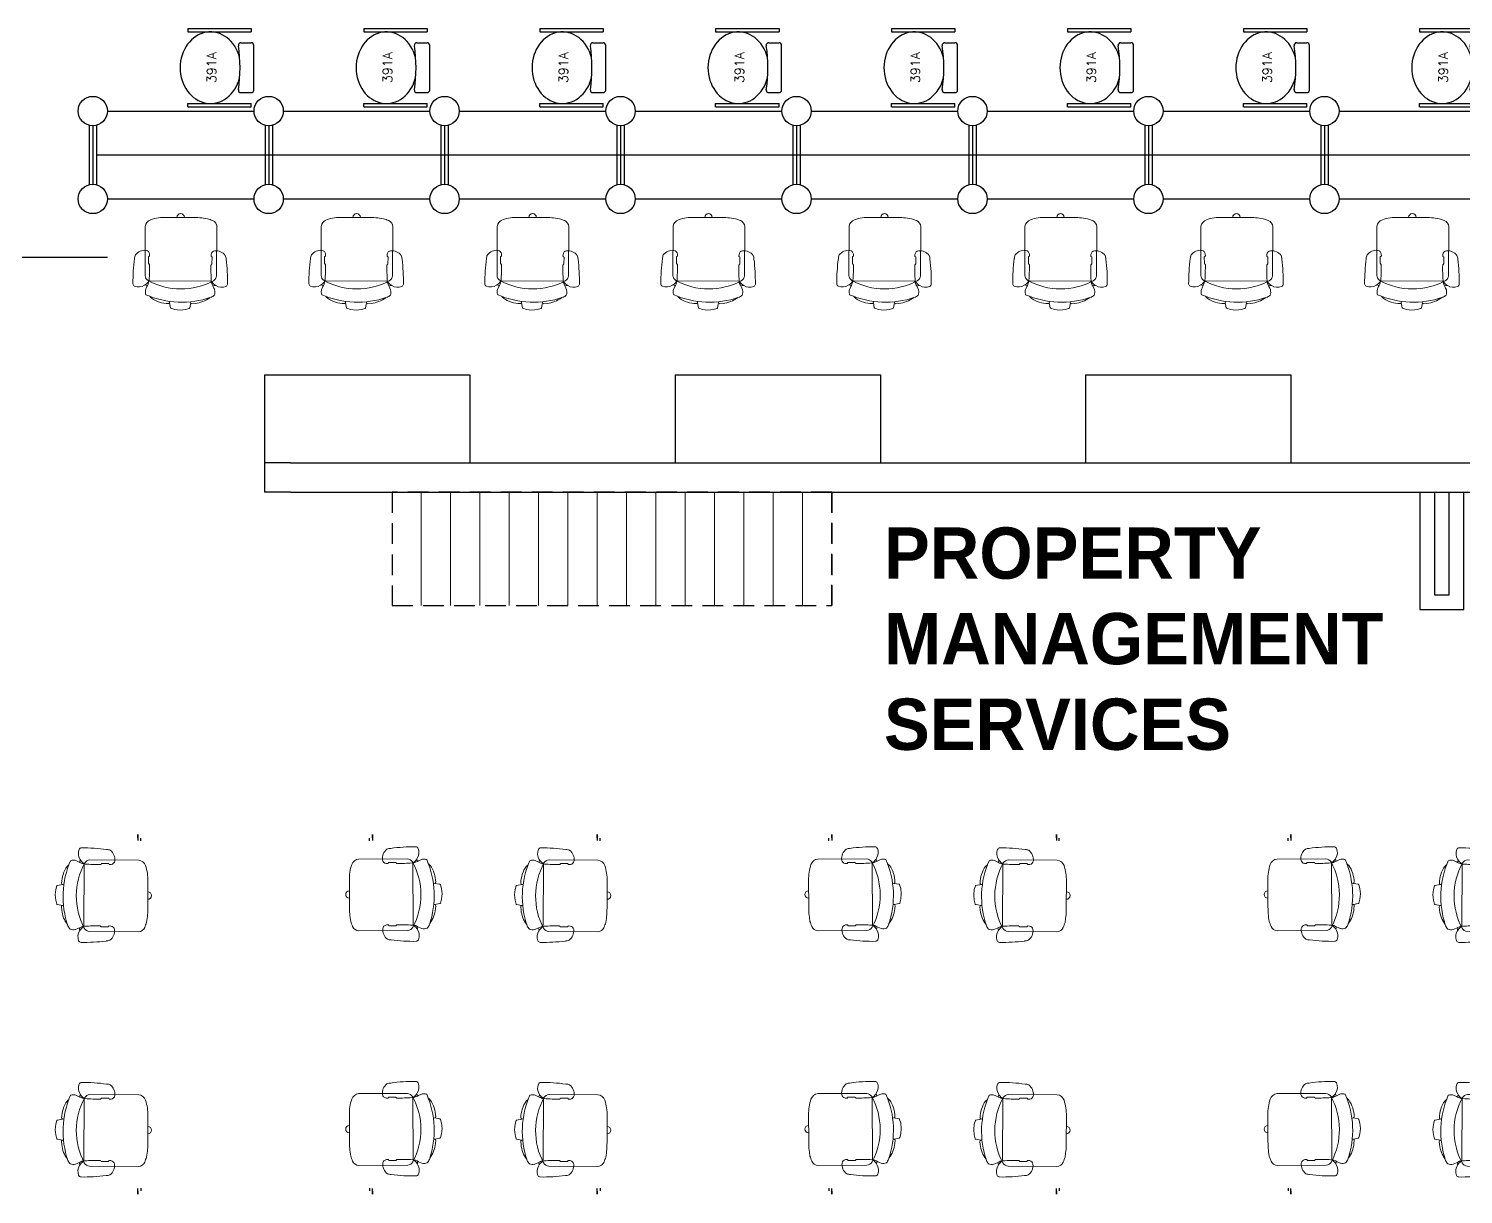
# Model space of a CAD drawing. Header units: inches. Extents: x 478327 to 492265, y -26791 to -22136.
# Drawn here: x 479432.2 to 479872.5, y -23950.6 to -23592.9 of the extents above; entities that cross this region are included whole.
import ezdxf
from ezdxf.enums import TextEntityAlignment as Align

# ---------------------------------------------------------------- set-up
doc = ezdxf.new("R2010")
doc.units = ezdxf.units.IN
doc.header["$MEASUREMENT"] = 0
doc.linetypes.add('TRATTEGGIATA2', pattern=[9.525, 6.35, -3.175])
doc.layers.add('A-furniture', color=8, linetype='Continuous', lineweight=9)
doc.layers.add('I-ANNO-TEXT', color=7, linetype='Continuous', lineweight=18)
for name, color, linetype in [('I-FURN', 1, 'Continuous'), ('I-WALL-FULL', 5, 'Continuous'), ('I-WALL-IN', 3, 'Continuous'), ('MAR122', 9, 'Continuous'), ('MAR22', 255, 'Continuous')]:
    doc.layers.add(name, color=color, linetype=linetype)
doc.styles.add('MICRO', font='')
doc.styles.add('ROMANS', font='romans')
doc.styles.get('MICRO').set_extended_font_data('MicrogrammaSSi', bold=True)

# ---------------------------------------------------------------- blocks, each defined once
blk = doc.blocks.new('1505774114')
for p, q in [((381, 1577, 616), (411, 1577, 616)), ((2813, 1577, 616), (2783, 1577, 616)), ((413, 1557, 26), (395, 1557, 26)), ((2781, 1557, 26), (2799, 1557, 26)), ((381, -23, 616), (411, -23, 616)), ((413, -3, 26), (395, -3, 26)), ((2781, -3, 26), (2799, -3, 26)), ((2813, -23, 616), (2783, -23, 616))]:
    blk.add_line(p, q)
at = {"extrusion": (1.22461e-16, 1, 0)}
for centre, radius in [((-381, 586, 1577), 10.5), ((-381, 586, 1577), 8.5), ((-2813, 586, 1577), 10.5), ((-2813, 586, 1577), 8.5)]:
    blk.add_circle(centre, radius, dxfattribs=at)
at = {"extrusion": (0, -1, 0)}
for centre, radius in [((381, 586, 23), 10.5), ((381, 586, 23), 8.5), ((2813, 586, 23), 10.5), ((2813, 586, 23), 8.5)]:
    blk.add_circle(centre, radius, dxfattribs=at)
blk = doc.blocks.new('A$C6A0E07C9')
at = {"layer": 'A-furniture'}
for p, q in [((-0.2691, 0.1773), (-0.2664, 0.2046)), ((-0.2138, 0.2718), (0.1182, 0.2876)), ((-0.0121, 0.2424), (-0.025, 0.2422)), ((-0.0115, 0.2426), (-0.0121, 0.2424)), ((-0.0112, 0.2428), (-0.0115, 0.2426)), ((-0.0079, 0.2484), (-0.0112, 0.2428)), ((0.0377, 0.2515), (-0.0033, 0.2499)), ((0.0418, 0.2505), (0.045, 0.2473)), ((0.045, 0.2473), (0.0464, 0.2461)), ((0.0464, 0.2461), (0.0478, 0.2453)), ((0.0478, 0.2453), (0.0485, 0.2451)), ((0.1585, 0.2497), (0.1792, -0.1667)), ((0.3146, 0.1213), (0.3056, 0.1197)), ((0.3131, 0.1211), (0.3466, 0.116)), ((0.3152, 0.1516), (0.3188, 0.1294)), ((0.3514, 0.1128), (0.36, 0.0876)), ((-0.2907, 0.0196), (-0.2893, 0.0294)), ((-0.2883, 0.01), (-0.2907, 0.0196)), ((-0.2893, 0.0294), (-0.2841, 0.0379)), ((-0.2824, 0.002), (-0.2883, 0.01)), ((-0.2841, 0.0379), (-0.2762, 0.0438)), ((-0.2739, -0.003), (-0.2824, 0.002)), ((-0.2762, 0.0438), (-0.2666, 0.0462)), ((0.3636, 0.0146), (0.3576, -0.0113)), ((0.36, 0.0876), (0.3659, 0.0513)), ((0.3659, 0.0513), (0.3636, 0.0146)), ((-0.2641, -0.0045), (-0.2739, -0.003)), ((0.3108, -0.0224), (0.3218, -0.0234)), ((0.3197, -0.023), (0.3546, -0.0146)), ((0.3546, -0.0146), (0.3564, -0.0132)), ((0.3564, -0.0132), (0.3576, -0.0113)), ((0.0087, -0.176), (-0.0042, -0.1772)), ((0.0094, -0.1763), (0.0087, -0.176)), ((0.0097, -0.1764), (0.0094, -0.1763)), ((0.0135, -0.1816), (0.0097, -0.1764)), ((0.0591, -0.1802), (0.0183, -0.1827)), ((0.0631, -0.1788), (0.066, -0.1753)), ((0.066, -0.1753), (0.0673, -0.174)), ((0.0673, -0.174), (0.0686, -0.173)), ((0.0686, -0.173), (0.0692, -0.1728)), ((0.2962, -0.1472), (0.2839, -0.1595)), ((-0.1895, -0.2174), (0.1433, -0.1996))]:
    blk.add_line(p, q, dxfattribs=at)
for centre, radius, start, end in [((0.0274, 0.2777), 0.0792, 129.49988, 189.11522), ((0.0065, 0.2825), 0.0635, 94.07923, 117.59377), ((0.2241, -0.8917), 1.2574, 92.35943, 100.17565), ((0.1721, 0.3454), 0.0192, 28.12557, 89.24362), ((0.1209, 0.3234), 0.0749, 330.37939, 24.51295), ((0.5941, -0.0351), 0.8932, 162.12026, 164.43231), ((-0.21, 0.2233), 0.0487, 94.52598, 161.01093), ((-0.0222, 0.2712), 0.0292, 192.00474, 264.44095), ((-0.0038, 0.2437), 0.00623, 84.84548, 131.31741), ((0.0374, 0.2414), 0.0101, 64.52807, 88.63913), ((0.0007, 1.5534), 1.3091, 272.08986, 276.67605), ((0.117, 0.2414), 0.0463, 34.09018, 88.4441), ((0.1493, 0.274), 0.0211, 279.8693, 313.34338), ((-0.2488, 0.0248), 0.4712, 334.59734, 30.97321), ((0.1704, 0.2449), 0.0129, 130.13659, 158.01734), ((0.1866, 0.1808), 0.0779, 100.05254, 108.26721), ((0.1077, 0.3263), 0.0879, 309.67257, 333.02228), ((-1.1254, 2.7931), 2.8487, 297.11573, 298.06946), ((-0.9196, -0.0126), 1.143, 14.09314, 15.00562), ((0.2336, 0.2226), 0.0597, 72.52818, 107.70113), ((0.1951, 0.2221), 0.0806, 25.51985, 45.53867), ((-0.3014, 0.0263), 0.6141, 339.61076, 22.04666), ((0.1276, 0.1249), 0.1894, 8.09249, 40.8276), ((0.1816, 0.1421), 0.4521, 175.52891, 182.09908), ((72.2191, 3.6268), 72.5738, 182.765274, 182.924882), ((0.31, 0.1288), 0.0088, 301.08798, 3.16667), ((0.3467, 0.1108), 0.00513, 22.81842, 91.00758), ((0.0809, -0.0616), 0.3414, 182.48103, 200.75528), ((0.1162, -0.0378), 0.2107, 328.69616, 1.80788), ((0.3177, -0.0315), 0.00903, 2.12372, 63.37094), ((-0.1856, -0.1603), 0.0572, 202.88209, 266.11689), ((0.0015, -0.2058), 0.0292, 101.25248, 173.68869), ((0.0171, -0.1766), 0.00623, 234.37601, 280.84795), ((0.0579, -0.1702), 0.0101, 277.0543, 301.16536), ((0.1515, -1.4793), 1.3091, 89.01739, 93.60357), ((0.138, -0.155), 0.0449, 276.79393, 330.15211), ((0.1724, -0.1915), 0.0211, 52.35005, 85.82413), ((0.197, -0.1553), 0.0211, 212.66016, 229.03524), ((0.1633, -0.2919), 0.1223, 63.05477, 80.63565), ((0.1362, -0.2476), 0.0879, 32.67116, 56.02087), ((-0.9196, -0.0126), 1.143, 350.69637, 351.61264), ((0.3239, 0.0551), 0.2601, 246.15386, 250.81737), ((0.249, -0.1528), 0.0392, 254.29981, 275.99109), ((0.2537, -0.1401), 0.0518, 269.3553, 293.37881), ((0.0516, -0.2073), 0.0792, 176.57822, 236.19355), ((0.0312, -0.2142), 0.0635, 248.09967, 271.6142), ((0.1312, 0.9758), 1.2574, 265.51777, 273.33401), ((0.2022, -0.2604), 0.0192, 276.44982, 337.56787), ((0.1491, -0.2435), 0.0749, 341.18048, 35.31404)]:
    blk.add_arc(centre, radius, start, end, dxfattribs=at)
blk = doc.blocks.new('391A')
at = {"layer": 'MAR22'}
for p, q in [((-294, -87), (-294, -567)), ((-294, -87), (-270, -87)), ((-270, -87), (-270, -567)), ((274, -87), (274, -567)), ((298, -87), (274, -87)), ((298, -87), (298, -567)), ((-187, -490), (-187, -567)), ((191, -490), (191, -567)), ((-294, -567), (-270, -567)), ((-167, -587), (171, -587)), ((298, -567), (274, -567))]:
    blk.add_line(p, q, dxfattribs=at)
for centre, radius, start, end in [((-167, -490), 20, 81.5871, 180), ((2, 655), 1138, 261.5871, 278.4129), ((171, -490), 20, 0, 98.4129), ((-167, -567), 20, 180, 270), ((171, -567), 20, 270, 0)]:
    blk.add_arc(centre, radius, start, end, dxfattribs=at)
blk.add_ellipse((2, -259), major_axis=(-271, 0), ratio=0.849159, start_param=1.857345, end_param=7.567433, dxfattribs=at)
at = {"layer": 'MAR122', "linetype": 'Continuous', "style": 'ROMANS'}
for tag, flags, p in [('PRODNUM', 8, (2, -302)), ('COLOR', 1, (2, -415))]:
    blk.add_attdef(tag, text='', height=70, dxfattribs=dict(at, flags=flags)).set_placement(p, align=Align.CENTER)

msp = doc.modelspace()

# ---------------------------------------------------------------- linework, layer by layer
for p, q in [((479450.751, -23622.497, 6.93), (479450.751, -23640.782, 6.93)), ((479451.876, -23622.639, 6.93), (479451.876, -23640.639, 6.93)), ((479453.001, -23622.497, 6.93), (479453.001, -23640.782, 6.93)), ((479504.751, -23622.497, 6.93), (479504.751, -23640.782, 6.93)), ((479505.876, -23622.639, 6.93), (479505.876, -23640.639, 6.93)), ((479507.001, -23622.497, 6.93), (479507.001, -23640.782, 6.93)), ((479558.751, -23622.497, 6.93), (479558.751, -23640.782, 6.93)), ((479559.876, -23622.639, 6.93), (479559.876, -23640.639, 6.93)), ((479561.001, -23622.497, 6.93), (479561.001, -23640.782, 6.93)), ((479612.751, -23622.497, 6.93), (479612.751, -23640.782, 6.93)), ((479613.876, -23622.639, 6.93), (479613.876, -23640.639, 6.93)), ((479615.001, -23622.497, 6.93), (479615.001, -23640.782, 6.93)), ((479666.751, -23622.497, 6.93), (479666.751, -23640.782, 6.93)), ((479667.876, -23622.639, 6.93), (479667.876, -23640.639, 6.93)), ((479669.001, -23622.497, 6.93), (479669.001, -23640.782, 6.93)), ((479720.751, -23622.497, 6.93), (479720.751, -23640.782, 6.93)), ((479721.876, -23622.639, 6.93), (479721.876, -23640.639, 6.93)), ((479723.001, -23622.497, 6.93), (479723.001, -23640.782, 6.93)), ((479774.751, -23622.497, 6.93), (479774.751, -23640.782, 6.93)), ((479775.876, -23622.639, 6.93), (479775.876, -23640.639, 6.93)), ((479777.001, -23622.497, 6.93), (479777.001, -23640.782, 6.93)), ((479828.751, -23622.497, 6.93), (479828.751, -23640.782, 6.93)), ((479829.876, -23622.639, 6.93), (479829.876, -23640.639, 6.93)), ((479831.001, -23622.497, 6.93), (479831.001, -23640.782, 6.93)), ((479504.601, -23699.139, 6.93), (479504.601, -23726.139, 6.93)), ((479567.601, -23699.139, 6.93), (479567.601, -23726.139, 6.93)), ((479630.601, -23699.139, 6.93), (479630.601, -23726.139, 6.93)), ((479693.601, -23699.139, 6.93), (479693.601, -23726.139, 6.93)), ((479756.601, -23699.139, 6.93), (479756.601, -23726.139, 6.93)), ((479819.601, -23699.139, 6.93), (479819.601, -23726.139, 6.93))]:
    msp.add_line(p, q)
for centre in [(479451.876, -23618.139, 6.93), (479505.876, -23618.139, 6.93), (479559.876, -23618.139, 6.93), (479613.876, -23618.139, 6.93), (479667.876, -23618.139, 6.93), (479721.876, -23618.139, 6.93), (479775.876, -23618.139, 6.93), (479829.876, -23618.139, 6.93), (479451.876, -23645.139, 6.93), (479505.876, -23645.139, 6.93), (479559.876, -23645.139, 6.93), (479613.876, -23645.139, 6.93), (479667.876, -23645.139, 6.93), (479721.876, -23645.139, 6.93), (479775.876, -23645.139, 6.93), (479829.876, -23645.139, 6.93)]:
    msp.add_circle(centre, 4.5)
at = {"layer": 'A-furniture'}
for p, q in [((479552.727, -23735.139, 6.93), (479552.727, -23769.915, 6.93)), ((479561.727, -23735.139, 6.93), (479561.727, -23769.915, 6.93)), ((479570.727, -23735.139, 6.93), (479570.727, -23769.915, 6.93)), ((479579.727, -23735.139, 6.93), (479579.727, -23769.915, 6.93)), ((479588.727, -23735.139, 6.93), (479588.727, -23769.915, 6.93)), ((479597.727, -23735.139, 6.93), (479597.727, -23769.915, 6.93)), ((479606.727, -23735.139, 6.93), (479606.727, -23769.915, 6.93)), ((479615.727, -23735.139, 6.93), (479615.727, -23769.915, 6.93)), ((479624.727, -23735.139, 6.93), (479624.727, -23769.915, 6.93)), ((479633.727, -23735.139, 6.93), (479633.727, -23769.915, 6.93)), ((479642.727, -23735.139, 6.93), (479642.727, -23769.915, 6.93)), ((479651.727, -23735.139, 6.93), (479651.727, -23769.915, 6.93)), ((479660.727, -23735.139, 6.93), (479660.727, -23769.915, 6.93)), ((479669.727, -23735.139, 6.93), (479669.727, -23769.915, 6.93))]:
    msp.add_line(p, q, dxfattribs=at)
at = {"layer": 'I-FURN', "linetype": 'TRATTEGGIATA2'}
for p, q in [((479543.727, -23735.139, 6.93), (479543.727, -23769.915, 6.93)), ((479678.727, -23735.139, 6.93), (479678.727, -23769.915, 6.93))]:
    msp.add_line(p, q, dxfattribs=at)
at = {"layer": 'I-FURN', "linetype": 'TRATTEGGIATA2', "elevation": 6.93}
msp.add_lwpolyline([(479678.727, -23769.915), (479678.727, -23735.139), (479543.727, -23735.139), (479543.727, -23769.915)], close=True, dxfattribs=at)
at = {"layer": 'I-WALL-FULL'}
for p, q in [((479512.626, -23726.139, 6.93), (479504.601, -23726.139, 6.93)), ((479504.601, -23726.139, 6.93), (479504.601, -23735.139, 6.93)), ((479512.626, -23726.139, 6.93), (480057.125, -23726.139, 6.93)), ((479512.626, -23735.139, 6.93), (479504.601, -23735.139, 6.93)), ((479512.626, -23735.139, 6.93), (480205.626, -23735.139, 6.93))]:
    msp.add_line(p, q, dxfattribs=at)
at = {"layer": 'I-WALL-IN'}
for p, q in [((479456.376, -23618.139, 6.93), (479501.376, -23618.139, 6.93)), ((479510.376, -23618.139, 6.93), (479555.376, -23618.139, 6.93)), ((479564.376, -23618.139, 6.93), (479609.376, -23618.139, 6.93)), ((479618.376, -23618.139, 6.93), (479663.376, -23618.139, 6.93)), ((479672.376, -23618.139, 6.93), (479717.376, -23618.139, 6.93)), ((479726.376, -23618.139, 6.93), (479771.376, -23618.139, 6.93)), ((479780.376, -23618.139, 6.93), (479825.376, -23618.139, 6.93)), ((479834.376, -23618.139, 6.93), (479879.376, -23618.139, 6.93)), ((479453.001, -23631.639, 6.93), (480263.001, -23631.639, 6.93)), ((479456.376, -23645.139, 6.93), (479501.376, -23645.139, 6.93)), ((479510.376, -23645.139, 6.93), (479555.376, -23645.139, 6.93)), ((479564.376, -23645.139, 6.93), (479609.376, -23645.139, 6.93)), ((479618.376, -23645.139, 6.93), (479663.376, -23645.139, 6.93)), ((479672.376, -23645.139, 6.93), (479717.376, -23645.139, 6.93)), ((479726.376, -23645.139, 6.93), (479771.376, -23645.139, 6.93)), ((479780.376, -23645.139, 6.93), (479825.376, -23645.139, 6.93)), ((479834.376, -23645.139, 6.93), (479879.376, -23645.139, 6.93)), ((479456.462, -23663.139, 6.93), (478940.59, -23663.139, 6.93)), ((479504.601, -23699.139, 6.93), (479567.601, -23699.139, 6.93)), ((479630.601, -23699.139, 6.93), (479693.601, -23699.139, 6.93)), ((479756.601, -23699.139, 6.93), (479819.601, -23699.139, 6.93))]:
    msp.add_line(p, q, dxfattribs=at)
at = {"layer": 'I-WALL-IN', "elevation": 6.93}
for points in [[(479859.126, -23735.139), (479859.126, -23771.139)], [(479859.126, -23771.139), (479872.626, -23771.139), (479872.626, -23735.139)], [(479863.626, -23735.139), (479863.626, -23766.639)], [(479863.626, -23766.639), (479868.126, -23766.639), (479868.126, -23735.139)]]:
    msp.add_lwpolyline(points, dxfattribs=at)

# ---------------------------------------------------------------- block references
at = {"color": 7, "ltscale": 100, "xscale": 0.04049999999065221, "yscale": 0.04049999999065221, "zscale": 0.04049999999065221, "rotation": 90}
for p in [(479477.531, -23604.931, 3.811), (479531.531, -23604.931, 3.811), (479585.531, -23604.931, 3.811), (479639.531, -23604.931, 3.811), (479693.531, -23604.931, 3.811), (479747.531, -23604.931, 3.811), (479801.531, -23604.931, 3.811), (479855.531, -23604.931, 3.811)]:
    msp.add_blockref('391A', p, dxfattribs=at).add_auto_attribs({'PRODNUM': '391A'})
at = {"layer": 'A-furniture'}
for p, xscale, yscale, zscale, rotation in [((479477.277, -23662.653, 6.93), 45.00000000000906, 45.00000000000906, 45.00000000000906, 266.8565271614821), ((479531.277, -23662.653, 6.93), 45.00000000000906, 45.00000000000906, 45.00000000000906, 266.8565271614821), ((479585.277, -23662.653, 6.93), 45.00000000000906, 45.00000000000906, 45.00000000000906, 266.8565271614821), ((479639.277, -23662.653, 6.93), 45.00000000000906, 45.00000000000906, 45.00000000000906, 266.8565271614821), ((479693.277, -23662.653, 6.93), 45.00000000000906, 45.00000000000906, 45.00000000000906, 266.8565271614821), ((479747.277, -23662.653, 6.93), 45.00000000000906, 45.00000000000906, 45.00000000000906, 266.8565271614821), ((479801.277, -23662.653, 6.93), 45.00000000000906, 45.00000000000906, 45.00000000000906, 266.8565271614821), ((479855.277, -23662.653, 6.93), 45.00000000000906, 45.00000000000906, 45.00000000000906, 266.8565271614821), ((479456.933, -23857.312, 7.673), 45.00000000027777, 45.00000000027777, 45.00000000027777, 176.8565271613339), ((479542.521, -23856.988, 46.611), -45.00000000027777, 45, 45, 183.1434728386661), ((479597.873, -23857.312, 5.243), 45.00000000027777, 45.00000000027777, 45.00000000027777, 176.8565271613339), ((479683.461, -23856.988, 44.181), -45.00000000027777, 45, 45, 183.1434728386661), ((479738.813, -23857.312, 4.433), 45.00000000027777, 45.00000000027777, 45.00000000027777, 176.8565271613339), ((479824.401, -23856.988, 43.371), -45.00000000027777, 45, 45, 183.1434728386661), ((479879.753, -23857.312, 4.163), 45.00000000027777, 45.00000000027777, 45.00000000027777, 176.8565271613339), ((479542.521, -23928.988, 45.801), -45.00000000027777, 45, 45, 183.1434728386661), ((479683.461, -23928.988, 44.991), -45.00000000027777, 45, 45, 183.1434728386661), ((479824.401, -23928.988, 44.181), -45.00000000027777, 45, 45, 183.1434728386661), ((479456.933, -23929.312, 6.863), 45.00000000027777, 45.00000000027777, 45.00000000027777, 176.8565271613339), ((479597.873, -23929.312, 6.053), 45.00000000027777, 45.00000000027777, 45.00000000027777, 176.8565271613339), ((479738.813, -23929.312, 5.243), 45.00000000027777, 45.00000000027777, 45.00000000027777, 176.8565271613339), ((479879.753, -23929.312, 4.973), 45.00000000027777, 45.00000000027777, 45.00000000027777, 176.8565271613339)]:
    msp.add_blockref('A$C6A0E07C9', p, dxfattribs=dict(at, xscale=xscale, yscale=yscale, zscale=zscale, rotation=rotation))
at = {"layer": 'I-FURN', "linetype": 'TRATTEGGIATA2', "xscale": 0.04499999998952262, "yscale": 0.04499999998952262, "zscale": 0.04499999998952262, "rotation": 90}
for p in [(479536.704, -23967.256, -24.052), (479677.644, -23967.256, -24.862), (479818.584, -23967.256, -25.673)]:
    msp.add_blockref('1505774114', p, dxfattribs=at)

# ---------------------------------------------------------------- texts
at = {"layer": 'I-ANNO-TEXT', "insert": (479694.712, -23745.935), "char_height": 15.75, "attachment_point": 1, "style": 'MICRO'}
msp.add_mtext_dynamic_manual_height_columns('{\\fBahnschrift Light|b1|i0|c0|p34;PROPERTY MANAGEMENT SERVICES}', width=9.9513, gutter_width=1.5, heights=[0], dxfattribs=at)

doc.saveas('drawing.dxf')
